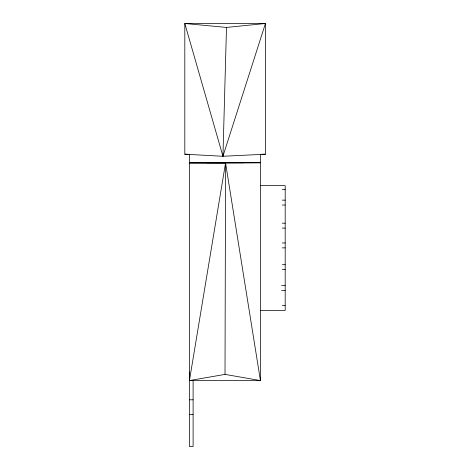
<?xml version="1.0" encoding="UTF-8"?>
<svg xmlns="http://www.w3.org/2000/svg" width="470" height="470" viewBox="0 0 470 470"><rect width="100%" height="100%" fill="white"/><g stroke="black" fill="none" stroke-linecap="round" stroke-linejoin="round"><path stroke-width="0.7" d="M189.128 163.102L225.559 162.961L189.439 380.571L225.013 374.39L225.559 162.961L260.433 162.755L189.439 162.755L225.559 162.961L260.433 380.571L189.363 380.571L189.439 372.04M222.939 156.263L226.493 27.43L265.438 23.5L265.438 154.219L222.939 156.263L184.81 154.219L184.81 23.5L265.438 23.5L222.939 156.263L184.81 23.5L226.493 27.43M184.81 154.219L188.118 154.219M261.861 154.219L265.438 154.219M243.883 162.526L232.315 162.643M206.371 162.755L243.754 162.755M260.433 185.638L285.19 185.638L285.19 310.423L260.433 310.423M282.276 189.663L285.19 189.663M282.276 200.144L285.19 200.144M282.276 205.032L285.19 205.032M282.276 223.197L285.19 223.197M282.276 228.085L285.19 228.085M282.276 242.972L285.19 242.972M282.276 247.86L285.19 247.86M282.276 264.722L285.19 264.722M282.276 269.61L285.19 269.61M281.554 285.678L285.19 285.678M281.554 290.566L285.19 290.566M282.276 305.535L285.19 305.535M189.439 399.794L193.105 399.794M189.439 414.399L193.105 414.399M225.013 374.39L260.433 380.571L260.433 154.219M193.105 380.571L193.105 446.5L189.439 446.5L189.439 154.219"/></g></svg>
